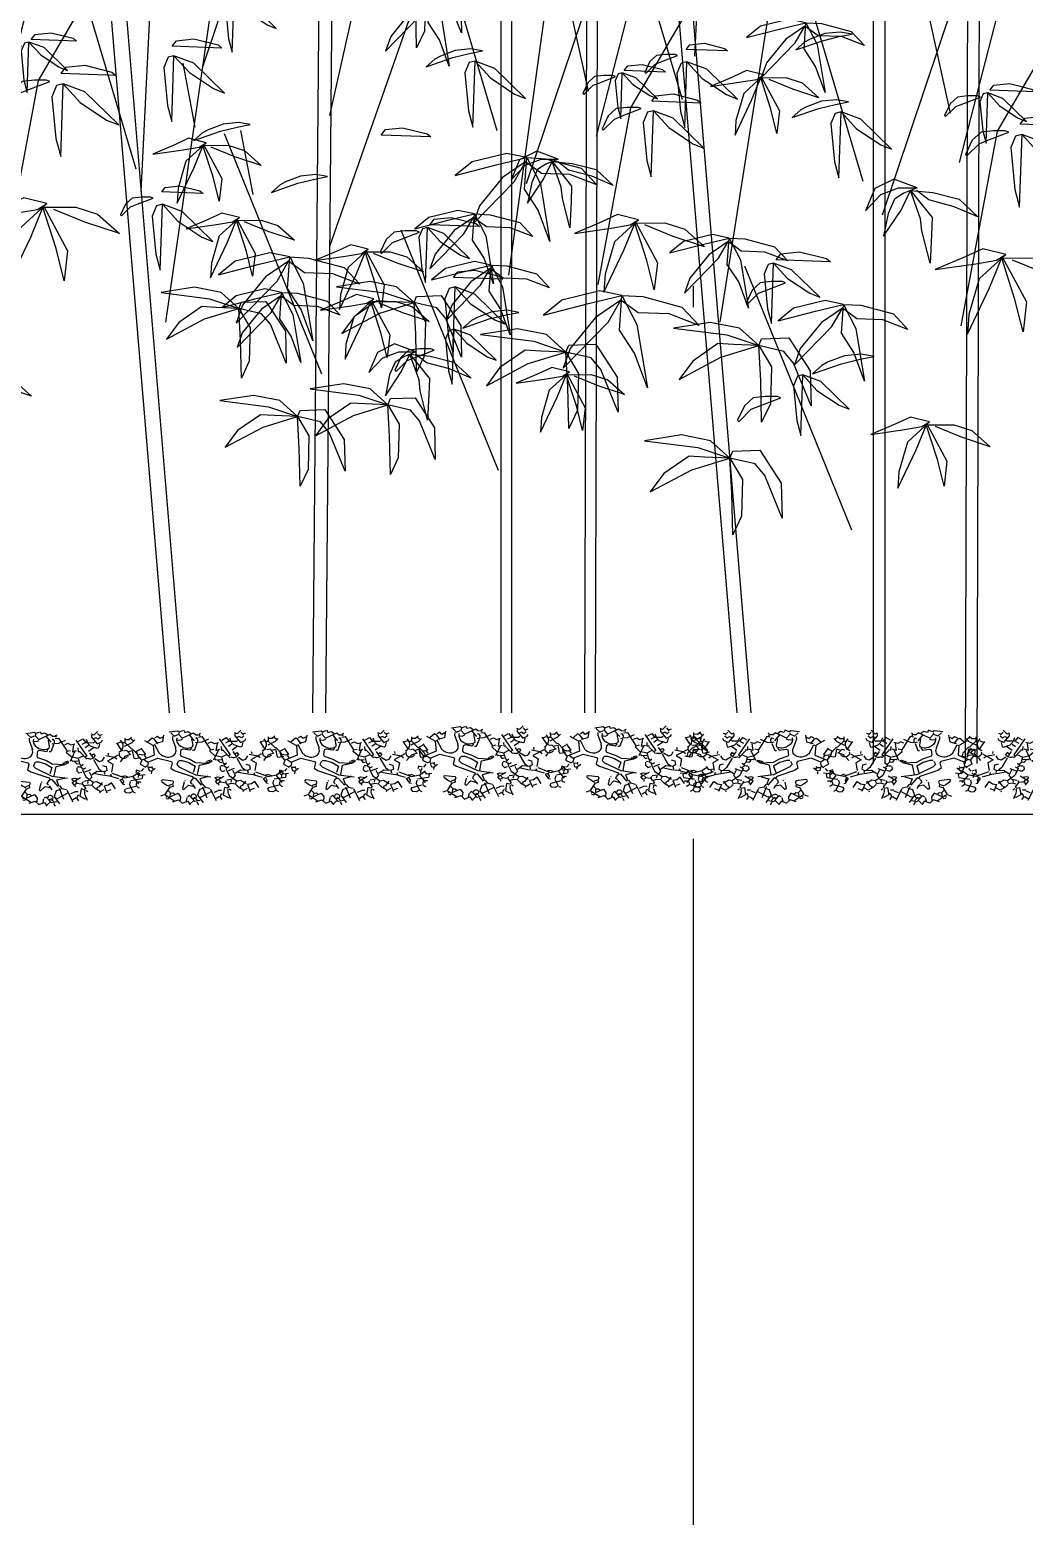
# Model space of a CAD drawing. Extents: x -1568 to -728, y -1287 to -990.
# Drawn here: x -1356.44 to -1351.69, y -1100.39 to -1093.28 of the extents above; entities that cross this region are included whole.
import ezdxf

# ---------------------------------------------------------------- set-up
doc = ezdxf.new("R2010")
doc.units = 0
doc.header["$LTSCALE"] = 5
doc.linetypes.add('DASHDOT', pattern=[25.4, 12.7, -6.35, 0, -6.35])
doc.linetypes.add('HIDDEN', pattern=[9.525, 6.35, -3.175])
doc.layers.get('0').update_dxf_attribs({"linetype": 'CONTINUOUS'})
doc.layers.add('2', color=2, linetype='HIDDEN')
doc.layers.add('绿化', color=3, linetype='CONTINUOUS')

# ---------------------------------------------------------------- blocks, each defined once
blk = doc.blocks.new('A$C3DF60D46')
at = {"color": 3}
for p, q in [((732.3667, 829.733351), (711.20005, 833.966701)), ((715.43335, 825.500001), (719.6667, 804.333351)), ((753.5334, 876.300001), (732.3667, 829.733351)), ((757.7667, 855.133351), (783.1667, 833.966701)), ((795.8667, 855.133351), (774.70005, 838.200001)), ((787.40005, 825.500001), (774.70005, 800.100001)), ((952.50005, 825.500001), (927.10005, 804.333351)), ((977.90005, 829.733351), (969.4334, 817.033351)), ((973.6667, 876.300001), (982.1334, 833.966701)), ((1007.5334, 867.833351), (977.90005, 859.366701)), ((982.1334, 833.966701), (1041.40005, 787.400001)), ((1037.1667, 846.666701), (986.3667, 791.633351)), ((1024.4667, 897.466701), (1007.5334, 867.833351)), ((1024.4667, 884.766701), (1041.40005, 872.066701)), ((1054.10005, 884.766701), (1037.1667, 846.666701)), ((211.6667, 681.566701), (275.1667, 715.433351)), ((275.1667, 715.433351), (287.8667, 706.966701)), ((287.8667, 706.966701), (313.2667, 728.133351)), ((317.50005, 736.600001), (330.20005, 715.433351)), ((321.73335, 651.933351), (397.93335, 732.366701)), ((330.20005, 715.433351), (355.60005, 732.366701)), ((355.60005, 732.366701), (381.00005, 719.666701)), ((397.93335, 732.366701), (419.10005, 719.666701)), ((419.10005, 719.666701), (440.2667, 723.900001)), ((444.50005, 736.600001), (452.9667, 745.066701)), ((452.9667, 715.433351), (444.50005, 736.600001)), ((444.50005, 702.733351), (469.90005, 715.433351)), ((469.90005, 715.433351), (558.80005, 605.366701)), ((524.93335, 706.966701), (478.3667, 660.400001)), ((605.3667, 736.600001), (719.6667, 605.366701)), ((626.53335, 728.133351), (656.1667, 766.233351)), ((656.1667, 766.233351), (685.80005, 736.600001)), ((681.5667, 732.366701), (660.40005, 706.966701)), ((681.5667, 770.466701), (698.50005, 740.833351)), ((685.80005, 736.600001), (740.83335, 753.533351)), ((711.20005, 715.433351), (690.03335, 681.566701)), ((728.13335, 711.200001), (702.73335, 732.366701)), ((719.6667, 804.333351), (774.70005, 753.533351)), ((757.7667, 706.966701), (723.90005, 656.166701)), ((783.1667, 706.966701), (728.13335, 711.200001)), ((753.5334, 808.566701), (736.60005, 791.633351)), ((740.83335, 753.533351), (749.30005, 766.233351)), ((774.70005, 800.100001), (753.5334, 808.566701)), ((774.70005, 753.533351), (804.3334, 783.166701)), ((791.6334, 715.433351), (783.1667, 706.966701)), ((791.6334, 757.766701), (791.6334, 715.433351)), ((804.3334, 783.166701), (808.5667, 804.333351)), ((918.6334, 808.566701), (965.20005, 753.533351)), ((965.20005, 753.533351), (982.1334, 749.300001)), ((1011.7667, 757.766701), (990.60005, 745.066701)), ((1007.5334, 698.500001), (1049.8667, 732.366701)), ((1041.40005, 732.366701), (1011.7667, 757.766701)), ((1028.70005, 753.533351), (1054.10005, 770.466701)), ((1032.9334, 698.500001), (1032.9334, 706.966701)), ((1041.40005, 787.400001), (1054.10005, 787.400001)), ((1054.10005, 787.400001), (1104.90005, 745.066701)), ((1054.10005, 770.466701), (1079.50005, 698.500001)), ((1092.20005, 698.500001), (1130.30005, 723.900001)), ((1104.90005, 745.066701), (1113.3667, 719.666701)), ((131.23335, 609.600001), (114.3, 588.433351)), ((152.4, 592.666701), (131.23335, 609.600001)), ((169.33335, 613.833351), (152.4, 592.666701)), ((177.8, 605.366701), (169.33335, 613.833351)), ((173.5667, 635.000001), (177.8, 567.266701)), ((224.3667, 677.333351), (258.23335, 651.933351)), ((245.53335, 643.466701), (249.7667, 618.066701)), ((249.7667, 618.066701), (292.10005, 537.633351)), ((258.23335, 651.933351), (283.63335, 677.333351)), ((279.40005, 622.300001), (309.03335, 626.533351)), ((287.8667, 698.500001), (287.8667, 681.566701)), ((287.8667, 681.566701), (321.73335, 651.933351)), ((309.03335, 626.533351), (325.9667, 643.466701)), ((372.53335, 698.500001), (419.10005, 656.166701)), ((393.70005, 668.866701), (414.8667, 609.600001)), ((414.8667, 609.600001), (414.8667, 588.433351)), ((431.80005, 690.033351), (423.33335, 681.566701)), ((427.5667, 643.466701), (444.50005, 643.466701)), ((444.50005, 677.333351), (431.80005, 690.033351)), ((444.50005, 635.000001), (436.03335, 558.800001)), ((448.73335, 647.700001), (444.50005, 677.333351)), ((478.3667, 660.400001), (448.73335, 647.700001)), ((529.1667, 664.633351), (550.33335, 685.800001)), ((550.33335, 685.800001), (575.73335, 677.333351)), ((558.80005, 605.366701), (584.20005, 622.300001)), ((558.80005, 588.433351), (558.80005, 601.133351)), ((601.13335, 558.800001), (558.80005, 588.433351)), ((575.73335, 677.333351), (605.3667, 698.500001)), ((596.90005, 685.800001), (601.13335, 613.833351)), ((601.13335, 613.833351), (630.7667, 635.000001)), ((618.0667, 618.066701), (601.13335, 512.233351)), ((635.00005, 664.633351), (643.4667, 630.766701)), ((643.4667, 630.766701), (660.40005, 635.000001)), ((694.2667, 601.133351), (656.1667, 558.800001)), ((723.90005, 575.733351), (660.40005, 626.533351)), ((719.6667, 605.366701), (706.9667, 588.433351)), ((732.3667, 643.466701), (770.4667, 601.133351)), ((753.5334, 626.533351), (766.2334, 643.466701)), ((766.2334, 643.466701), (783.1667, 626.533351)), ((774.70005, 588.433351), (833.9667, 508.000001)), ((783.1667, 601.133351), (825.50005, 584.200001)), ((825.50005, 584.200001), (846.6667, 601.133351)), ((846.6667, 601.133351), (855.1334, 639.233351)), ((931.3334, 660.400001), (863.60005, 656.166701)), ((872.0667, 690.033351), (880.5334, 668.866701)), ((956.7334, 690.033351), (884.7667, 605.366701)), ((884.7667, 605.366701), (931.3334, 588.433351)), ((952.50005, 647.700001), (931.3334, 660.400001)), ((931.3334, 588.433351), (935.5667, 508.000001)), ((994.8334, 664.633351), (982.1334, 630.766701)), ((1007.5334, 681.566701), (1007.5334, 698.500001)), ((1079.50005, 698.500001), (1092.20005, 698.500001)), ((38.1, 537.633351), (110.0667, 512.233351)), ((93.13335, 579.966701), (67.73335, 533.400001)), ((110.0667, 575.733351), (93.13335, 579.966701)), ((148.1667, 537.633351), (110.0667, 575.733351)), ((127, 520.700001), (114.3, 508.000001)), ((114.3, 508.000001), (139.7, 414.866651)), ((182.03335, 440.266701), (127, 520.700001)), ((177.8, 567.266701), (131.23335, 533.400001)), ((347.13335, 546.100001), (334.43335, 533.400001)), ((334.43335, 533.400001), (338.6667, 482.600001)), ((338.6667, 482.600001), (347.13335, 469.900001)), ((402.1667, 550.333351), (347.13335, 546.100001)), ((347.13335, 469.900001), (419.10005, 461.433351)), ((410.63335, 575.733351), (402.1667, 550.333351)), ((436.03335, 558.800001), (423.33335, 554.566701)), ((503.7667, 427.566701), (567.2667, 469.900001)), ((546.10005, 478.366701), (563.03335, 478.366701)), ((563.03335, 478.366701), (554.5667, 469.900001)), ((579.9667, 503.766701), (558.80005, 486.833351)), ((567.2667, 469.900001), (592.6667, 499.533351)), ((567.2667, 495.300001), (584.20005, 482.600001)), ((592.6667, 499.533351), (579.9667, 503.766701)), ((656.1667, 558.800001), (601.13335, 558.800001)), ((609.60005, 529.166701), (618.0667, 520.700001)), ((618.0667, 520.700001), (660.40005, 537.633351)), ((635.00005, 520.700001), (656.1667, 503.766701)), ((656.1667, 503.766701), (668.8667, 512.233351)), ((660.40005, 554.566701), (677.33335, 512.233351)), ((685.80005, 478.366701), (668.8667, 474.133351)), ((677.33335, 512.233351), (694.2667, 499.533351)), ((706.9667, 512.233351), (690.03335, 482.600001)), ((690.03335, 482.600001), (715.43335, 469.900001)), ((732.3667, 482.600001), (711.20005, 457.200001)), ((774.70005, 478.366701), (732.3667, 440.266701)), ((825.50005, 478.366701), (791.6334, 431.800001)), ((880.5334, 491.066701), (825.50005, 478.366701)), ((833.9667, 508.000001), (863.60005, 491.066701)), ((855.1334, 550.333351), (884.7667, 550.333351)), ((863.60005, 491.066701), (855.1334, 486.833351)), ((897.4667, 512.233351), (880.5334, 491.066701)), ((880.5334, 491.066701), (889.00005, 469.900001)), ((884.7667, 550.333351), (897.4667, 512.233351)), ((931.3334, 486.833351), (939.80005, 469.900001)), ((944.0334, 499.533351), (1049.8667, 482.600001)), ((1016.00005, 452.966701), (1037.1667, 474.133351)), ((1041.40005, 495.300001), (1024.4667, 491.066701)), ((1041.40005, 503.766701), (1066.80005, 499.533351)), ((1049.8667, 482.600001), (1109.1334, 520.700001)), ((1181.10005, 516.466701), (1100.6667, 469.900001)), ((1109.1334, 520.700001), (1138.7667, 563.033351)), ((1109.1334, 512.233351), (1164.1667, 457.200001)), ((1134.5334, 571.500001), (1155.70005, 546.100001)), ((1155.70005, 546.100001), (1198.0334, 567.266701)), ((1172.6334, 550.333351), (1181.10005, 541.866701)), ((1181.10005, 541.866701), (1181.10005, 516.466701)), ((0, 410.633351), (25.4, 440.266701)), ((16.93335, 372.533351), (0, 410.633351)), ((55.03335, 334.433351), (16.93335, 372.533351)), ((25.4, 452.966701), (71.9667, 402.166651)), ((50.8, 385.233351), (25.4, 385.233351)), ((71.9667, 402.166651), (50.8, 385.233351)), ((139.7, 414.866651), (55.03335, 334.433351)), ((63.5, 389.466651), (80.43335, 372.533351)), ((105.83335, 330.200001), (173.5667, 393.700001)), ((173.5667, 393.700001), (283.63335, 393.700001)), ((283.63335, 393.700001), (292.10005, 385.233351)), ((292.10005, 385.233351), (292.10005, 325.966651)), ((334.43335, 414.866651), (330.20005, 376.766651)), ((330.20005, 376.766651), (351.3667, 359.833351)), ((338.6667, 423.333351), (364.0667, 431.800001)), ((351.3667, 359.833351), (491.0667, 321.733351)), ((364.0667, 431.800001), (419.10005, 427.566701)), ((419.10005, 461.433351), (469.90005, 444.500001)), ((419.10005, 427.566701), (474.13335, 406.400001)), ((469.90005, 444.500001), (558.80005, 465.666701)), ((474.13335, 406.400001), (469.90005, 338.666651)), ((508.00005, 330.200001), (503.7667, 427.566701)), ((647.70005, 342.900001), (664.63335, 355.600001)), ((656.1667, 309.033351), (711.20005, 376.766651)), ((664.63335, 465.666701), (668.8667, 436.033351)), ((664.63335, 355.600001), (694.2667, 359.833351)), ((668.8667, 436.033351), (690.03335, 419.100001)), ((690.03335, 419.100001), (711.20005, 436.033351)), ((711.20005, 457.200001), (749.30005, 397.933351)), ((783.1667, 368.300001), (740.83335, 347.133351)), ((749.30005, 397.933351), (817.0334, 364.066651)), ((766.2334, 457.200001), (795.8667, 410.633351)), ((774.70005, 355.600001), (774.70005, 334.433351)), ((795.8667, 410.633351), (783.1667, 381.000001)), ((812.80005, 452.966701), (872.0667, 457.200001)), ((812.80005, 330.200001), (817.0334, 359.833351)), ((817.0334, 364.066651), (842.4334, 376.766651)), ((842.4334, 376.766651), (893.2334, 359.833351)), ((884.7667, 381.000001), (867.8334, 330.200001)), ((872.0667, 457.200001), (927.10005, 465.666701)), ((935.5667, 368.300001), (905.9334, 351.366651)), ((905.9334, 351.366651), (939.80005, 292.100001)), ((927.10005, 465.666701), (1003.30005, 461.433351)), ((956.7334, 402.166651), (935.5667, 368.300001)), ((999.0667, 351.366651), (956.7334, 402.166651)), ((1049.8667, 414.866651), (1016.00005, 452.966701)), ((1032.9334, 461.433351), (1045.6334, 444.500001)), ((1045.6334, 444.500001), (1045.6334, 427.566701)), ((1062.5667, 414.866651), (1049.8667, 414.866651)), ((1071.0334, 355.600001), (1075.2667, 376.766651)), ((1087.9667, 338.666651), (1071.0334, 355.600001)), ((1075.2667, 376.766651), (1147.2334, 427.566701)), ((1096.4334, 461.433351), (1096.4334, 427.566701)), ((1096.4334, 427.566701), (1134.5334, 368.300001)), ((1134.5334, 368.300001), (1113.3667, 342.900001)), ((1138.7667, 364.066651), (1155.70005, 359.833351)), ((55.03335, 334.433351), (50.8, 292.100001)), ((50.8, 292.100001), (93.13335, 279.400001)), ((71.9667, 347.133351), (105.83335, 330.200001)), ((84.6667, 258.233351), (71.9667, 224.366651)), ((110.0667, 292.100001), (93.13335, 270.933351)), ((110.0667, 325.966651), (110.0667, 292.100001)), ((114.3, 287.866651), (131.23335, 249.766651)), ((143.93335, 287.866651), (122.7667, 279.400001)), ((131.23335, 249.766651), (148.1667, 249.766651)), ((148.1667, 287.866651), (148.1667, 300.566651)), ((148.1667, 249.766651), (173.5667, 287.866651)), ((156.63335, 275.166651), (148.1667, 287.866651)), ((152.4, 245.533351), (152.4, 224.366651)), ((292.10005, 325.966651), (321.73335, 313.266651)), ((321.73335, 313.266651), (469.90005, 296.333351)), ((423.33335, 237.066651), (427.5667, 241.300001)), ((431.80005, 249.766651), (431.80005, 249.766651)), ((436.03335, 258.233351), (436.03335, 258.233351)), ((474.13335, 270.933351), (465.6667, 237.066651)), ((465.6667, 237.066651), (482.60005, 224.366651)), ((469.90005, 296.333351), (482.60005, 283.633351)), ((474.13335, 270.933351), (482.60005, 279.400001)), ((482.60005, 283.633351), (495.30005, 287.866651)), ((491.0667, 321.733351), (613.83335, 338.666651)), ((495.30005, 287.866651), (554.5667, 232.833351)), ((588.43335, 330.200001), (533.40005, 292.100001)), ((533.40005, 292.100001), (563.03335, 241.300001)), ((554.5667, 241.300001), (554.5667, 241.300001)), ((567.2667, 245.533351), (588.43335, 224.366651)), ((579.9667, 338.666651), (588.43335, 330.200001)), ((668.8667, 321.733351), (647.70005, 342.900001)), ((677.33335, 287.866651), (656.1667, 309.033351)), ((694.2667, 309.033351), (677.33335, 287.866651)), ((681.5667, 325.966651), (694.2667, 313.266651)), ((681.5667, 283.633351), (690.03335, 275.166651)), ((694.2667, 313.266651), (728.13335, 317.500001)), ((736.60005, 338.666651), (732.3667, 321.733351)), ((732.3667, 321.733351), (770.4667, 283.633351)), ((736.60005, 266.700001), (740.83335, 190.500001)), ((762.00005, 266.700001), (736.60005, 266.700001)), ((757.7667, 309.033351), (783.1667, 325.966651)), ((770.4667, 283.633351), (762.00005, 266.700001)), ((766.2334, 258.233351), (770.4667, 228.600001)), ((774.70005, 266.700001), (791.6334, 258.233351)), ((783.1667, 325.966651), (812.80005, 330.200001)), ((817.0334, 325.966651), (842.4334, 304.800001)), ((842.4334, 304.800001), (889.00005, 287.866651)), ((867.8334, 330.200001), (855.1334, 317.500001)), ((855.1334, 317.500001), (859.3667, 304.800001)), ((884.7667, 279.400001), (884.7667, 270.933351)), ((889.00005, 287.866651), (914.40005, 317.500001)), ((965.20005, 330.200001), (939.80005, 309.033351)), ((1113.3667, 342.900001), (1087.9667, 338.666651)), ((29.63335, 224.366651), (63.5, 224.366651)), ((33.8667, 220.133351), (33.8667, 194.733351)), ((42.33335, 190.500001), (55.03335, 186.266651)), ((59.2667, 186.266651), (67.73335, 207.433351)), ((63.5, 156.633351), (59.2667, 186.266651)), ((241.30005, 182.033351), (254.00005, 194.733351)), ((245.53335, 173.566651), (287.8667, 152.400001)), ((254.00005, 194.733351), (330.20005, 207.433351)), ((287.8667, 152.400001), (313.2667, 143.933351)), ((317.50005, 131.233351), (296.33335, 50.800001)), ((330.20005, 169.333351), (309.03335, 152.400001)), ((342.90005, 152.400001), (317.50005, 131.233351)), ((330.20005, 207.433351), (338.6667, 194.733351)), ((338.6667, 194.733351), (334.43335, 173.566651)), ((334.43335, 173.566651), (342.90005, 152.400001)), ((419.10005, 220.133351), (419.10005, 156.633351)), ((419.10005, 156.633351), (431.80005, 148.166651)), ((431.80005, 148.166651), (457.20005, 203.200001)), ((457.20005, 203.200001), (508.00005, 203.200001)), ((486.83335, 220.133351), (516.4667, 186.266651)), ((550.33335, 186.266651), (546.10005, 127.000001)), ((546.10005, 127.000001), (601.13335, 67.733351)), ((584.20005, 211.666651), (550.33335, 186.266651)), ((558.80005, 228.600001), (558.80005, 228.600001)), ((567.2667, 220.133351), (622.30005, 122.766651)), ((575.73335, 114.300001), (647.70005, 198.966651)), ((588.43335, 224.366651), (626.53335, 224.366651)), ((630.7667, 220.133351), (698.50005, 118.533351)), ((694.2667, 220.133351), (664.63335, 190.500001)), ((694.2667, 224.366651), (711.20005, 232.833351)), ((715.43335, 165.100001), (694.2667, 139.700001)), ((711.20005, 232.833351), (719.6667, 232.833351)), ((723.90005, 194.733351), (732.3667, 203.200001)), ((723.90005, 160.866651), (723.90005, 194.733351)), ((740.83335, 143.933351), (723.90005, 160.866651)), ((740.83335, 190.500001), (783.1667, 177.800001)), ((770.4667, 228.600001), (774.70005, 224.366651)), ((774.70005, 220.133351), (804.3334, 169.333351)), ((783.1667, 177.800001), (795.8667, 186.266651)), ((292.10005, 46.566651), (266.70005, 25.400001)), ((296.33335, 50.800001), (385.23335, 12.700001)), ((313.2667, 38.100001), (309.03335, 25.400001)), ((313.2667, 101.600001), (338.6667, 80.433351)), ((313.2667, 16.933351), (330.20005, 16.933351)), ((330.20005, 16.933351), (334.43335, 25.400001)), ((334.43335, 76.200001), (338.6667, 42.333351)), ((338.6667, 42.333351), (393.70005, 97.366651)), ((338.6667, 80.433351), (355.60005, 88.900001)), ((355.60005, 88.900001), (372.53335, 76.200001)), ((368.30005, 0.000001), (410.63335, 33.866651)), ((393.70005, 97.366651), (419.10005, 67.733351)), ((410.63335, 33.866651), (444.50005, 8.466651)), ((419.10005, 67.733351), (423.33335, 29.633351)), ((444.50005, 8.466651), (482.60005, 42.333351)), ((469.90005, 76.200001), (469.90005, 38.100001)), ((486.83335, 101.600001), (474.13335, 84.666651)), ((482.60005, 42.333351), (508.00005, 12.700001)), ((537.63335, 55.033351), (486.83335, 101.600001)), ((524.93335, 59.266651), (508.00005, 25.400001)), ((524.93335, 97.366651), (554.5667, 71.966651)), ((575.73335, 80.433351), (537.63335, 55.033351)), ((554.5667, 55.033351), (571.50005, 33.866651)), ((567.2667, 114.300001), (575.73335, 114.300001))]:
    blk.add_line(p, q, dxfattribs=at)
for centre, radius, start, end in [((893.2334, 778.933351), 84.66665, 316.84761, 50.906141), ((994.8334, 706.966701), 33.86665, 165.963757, 347.471192), ((355.60005, 639.233351), 76.2, 177.137595, 319.398705), ((736.60005, 626.533351), 42.33335, 255.963757, 0), ((228.60005, 499.533351), 71.96665, 231.842773, 30.963757), ((1176.8667, 448.733351), 29.63335, 81.869898, 270), ((520.70005, 105.833351), 21.16665, 243.434949, 201.801409)]:
    blk.add_arc(centre, radius, start, end, dxfattribs=at)
blk = doc.blocks.new('tree104')
at = {"color": 0}
for points in [[(-6196, 20117), (-6196, 0)], [(-6013, 20117), (-6013, 0)], [(-3877, 19705), (-2234, 0)], [(-3636, 19725), (-1992, 0)], [(-4710, 18968), (-4765, 0)], [(-4527, 18968), (-4582, 0)], [(-2668, 8108), (-2184, 17863)], [(2928, 17412), (2928, 0)], [(3094, 17412), (3094, 0)], [(5375, 17346), (6821, 0)], [(5947, 10213), (6301, 17363)], [(5156, 17328), (6601, 0)], [(4279, 16367), (4232, 0)], [(4445, 16367), (4398, 0)], [(141, 15880), (0, 0)], [(341, 15878), (200, 0)], [(-4993, 10116), (-6189, 15575)], [(4292, 9666), (3204, 14629)], [(5757, 9535), (4196, 14786)], [(-4854, 9346), (-3545, 14426)], [(-2747, 8452), (-4464, 14228)], [(-6351, 9051), (-7723, 13684)], [(269, 9288), (1262, 13731)], [(2873, 9051), (1502, 13684)], [(4417, 8967), (5607, 13584)], [(6340, 6080), (7468, 13227)], [(-1703, 10063), (-700, 13048)], [(269, 7255), (2255, 12927)], [(-2284, 6074), (-1339, 12596)], [(-6052, 8536), (-4949, 11819)], [(-4264, 9834), (-3186, 11681)], [(1578, 11424), (1304, 11670), (893, 11753), (372, 11670), (1126, 11574), (1578, 11424), (1222, 11437), (1002, 11451), (646, 11204), (454, 10944), (1044, 11259), (1578, 11424), (1619, 11520), (2003, 11533), (2305, 11067), (2319, 10574), (2072, 11177), (1935, 11341), (1578, 11424), (1757, 11122), (1743, 10601), (1619, 10341), (1606, 10930), (1578, 11424)], [(-6526, 11345), (-6709, 11377), (-6947, 11353), (-7177, 11266), (-7264, 11219), (-7399, 11100), (-6986, 11242), (-6725, 11306), (-6526, 11345)], [(-9105, 11107), (-9050, 11178), (-8828, 11202), (-8510, 11123), (-8463, 11083), (-9105, 11107)], [(-1221, 11128), (-1297, 11109), (-1354, 10976), (-1306, 10483), (-1249, 10274), (-1221, 11128), (-1021, 10910), (-708, 10701), (-566, 10644), (-964, 11033), (-1221, 11128)], [(1827, 11144), (1568, 11198), (1119, 11089), (902, 10912), (1432, 11048), (1827, 11144), (2004, 10804), (2126, 10056), (1977, 10464), (1800, 10736), (1827, 11144), (2072, 11130), (2534, 11008), (2738, 10790), (2385, 10926), (2017, 10940), (1813, 11089), (1514, 10885), (1215, 10518), (1133, 10287), (1664, 10831), (1813, 11089)], [(3328, 8229), (4332, 11215)], [(-9280, 11028), (-9423, 11028), (-9566, 11012), (-9669, 10917), (-9748, 10750), (-9732, 10734), (-9589, 10877), (-9486, 10917), (-9240, 11012), (-9280, 11028)], [(-9094, 10915), (-9186, 10893), (-9254, 10733), (-9197, 10141), (-9129, 9890), (-9094, 10915), (-8855, 10653), (-8479, 10403), (-8308, 10334), (-8787, 10801), (-9094, 10915)], [(3056, 6807), (3630, 10976)], [(4954, 9410), (5934, 11089)], [(-7897, 10709), (-8169, 10777), (-8373, 10682), (-8727, 10532), (-8251, 10600), (-8006, 10641), (-7897, 10709), (-8210, 10423), (-8332, 10002), (-8346, 9771), (-8088, 10315), (-7938, 10682), (-7652, 10151), (-7693, 9798), (-7788, 10179), (-7944, 10666), (-7557, 10668), (-7299, 10587), (-7040, 10355), (-7448, 10491), (-7815, 10641)], [(7674, 10732), (7416, 10787), (6967, 10678), (6749, 10501), (7280, 10637), (7674, 10732), (7851, 10393), (7973, 9645), (7824, 10053), (7647, 10325), (7674, 10732), (7919, 10719), (8381, 10597), (8586, 10379), (8232, 10515), (7865, 10529), (7660, 10678), (7361, 10474), (7062, 10107), (6980, 9876), (7511, 10420), (7660, 10678)], [(-4413, 10431), (-4483, 10414), (-4535, 10292), (-4492, 9840), (-4439, 9648), (-4413, 10431), (-4230, 10231), (-3943, 10040), (-3813, 9988), (-4178, 10344), (-4413, 10431)], [(-4380, 10471), (-4319, 10550), (-4075, 10576), (-3726, 10489), (-3673, 10445), (-4380, 10471)], [(-2183, 10366), (-2116, 10452), (-1850, 10481), (-1469, 10385), (-1412, 10338), (-2183, 10366)], [(-6583, 10292), (-6765, 10323), (-7003, 10300), (-7233, 10212), (-7320, 10165), (-7455, 10046), (-7043, 10189), (-6781, 10252), (-6583, 10292)], [(-4572, 10384), (-4729, 10384), (-4886, 10366), (-5000, 10262), (-5087, 10079), (-5070, 10061), (-4913, 10218), (-4799, 10262), (-4529, 10366), (-4572, 10384)], [(-2157, 10218), (-2248, 10196), (-2316, 10036), (-2259, 9444), (-2191, 9193), (-2157, 10218), (-1917, 9956), (-1541, 9706), (-1370, 9637), (-1849, 10104), (-2157, 10218)], [(2642, 10292), (2459, 10323), (2221, 10300), (1991, 10212), (1904, 10165), (1769, 10046), (2181, 10189), (2443, 10252), (2642, 10292)], [(-6696, 10134), (-6787, 10111), (-6855, 9952), (-6798, 9360), (-6730, 9109), (-6696, 10134), (-6456, 9872), (-6080, 9622), (-5909, 9553), (-6388, 10020), (-6696, 10134)], [(-3910, 9944), (-3837, 10038), (-3544, 10070), (-3125, 9965), (-3062, 9913), (-3910, 9944)], [(-1826, 9109), (-2015, 10102)], [(2529, 10134), (2437, 10111), (2369, 9952), (2426, 9360), (2494, 9109), (2529, 10134), (2768, 9872), (3144, 9622), (3315, 9553), (2836, 10020), (2529, 10134)], [(4818, 9953), (4755, 9937), (4707, 9826), (4747, 9415), (4795, 9241), (4818, 9953), (4984, 9771), (5246, 9597), (5364, 9549), (5032, 9874), (4818, 9953)], [(4848, 9989), (4904, 10060), (5126, 10084), (5443, 10005), (5491, 9965), (4848, 9989)], [(-4829, 6807), (-4264, 9834)], [(-4141, 9839), (-4329, 9839), (-4518, 9818), (-4654, 9693), (-4759, 9473), (-4738, 9452), (-4549, 9640), (-4413, 9693), (-4088, 9818), (-4141, 9839)], [(-3881, 9781), (-3982, 9756), (-4057, 9581), (-3994, 8929), (-3919, 8653), (-3881, 9781), (-3618, 9493), (-3204, 9217), (-3016, 9142), (-3543, 9656), (-3881, 9781)], [(4674, 9910), (4531, 9910), (4388, 9894), (4285, 9799), (4206, 9632), (4222, 9616), (4364, 9759), (4468, 9799), (4713, 9894), (4674, 9910)], [(5276, 9510), (5342, 9595), (5609, 9624), (5990, 9529), (6047, 9481), (5276, 9510)], [(4441, 6658), (4954, 9410)], [(5066, 9415), (4895, 9415), (4723, 9396), (4600, 9281), (4504, 9082), (4523, 9062), (4695, 9234), (4818, 9281), (5114, 9396), (5066, 9415)], [(5302, 9362), (5211, 9339), (5142, 9179), (5199, 8587), (5268, 8337), (5302, 9362), (5541, 9100), (5917, 8849), (6088, 8781), (5610, 9248), (5302, 9362)], [(-5510, 8954), (-5877, 9090), (-6170, 8944), (-6317, 8598), (-6076, 8850), (-5804, 8954), (-5510, 8954), (-5720, 8870), (-5866, 8776), (-5961, 8556), (-6034, 8201), (-5762, 8609), (-5615, 8912), (-5280, 8494), (-5290, 8221), (-5311, 7782), (-5437, 8284), (-5458, 8473), (-5615, 8912), (-5269, 8881), (-4861, 8776), (-4568, 8504), (-4934, 8661), (-5332, 8766), (-5521, 8912)], [(-973, 9146), (-1155, 9178), (-1393, 9154), (-1624, 9067), (-1711, 9019), (-1846, 8900), (-1433, 9043), (-1171, 9106), (-973, 9146)], [(-927, 8062), (-1116, 9054)], [(1067, 8984), (1133, 9070), (1400, 9098), (1781, 9003), (1838, 8955), (1067, 8984)], [(-1658, 8866), (-1930, 8934), (-2134, 8838), (-2488, 8689), (-2012, 8757), (-1767, 8798), (-1658, 8866), (-1971, 8580), (-2094, 8159), (-2107, 7927), (-1849, 8471), (-1699, 8838), (-1413, 8308), (-1454, 7955), (-1549, 8335), (-1706, 8822), (-1318, 8825), (-1060, 8743), (-801, 8512), (-1209, 8648), (-1577, 8798)], [(145, 5267), (-1368, 9001)], [(3331, 8633), (3021, 8698), (2482, 8568), (2221, 8355), (2858, 8519), (3331, 8633), (3544, 8225), (3691, 7327), (3511, 7817), (3299, 8143), (3331, 8633), (3625, 8616), (4180, 8470), (4425, 8209), (4001, 8372), (3560, 8388), (3315, 8568), (2956, 8323), (2597, 7882), (2499, 7605), (3135, 8258), (3315, 8568)], [(3821, 8610), (3488, 8734), (3221, 8600), (3088, 8286), (3307, 8515), (3554, 8610), (3821, 8610), (3630, 8534), (3497, 8448), (3412, 8248), (3345, 7925), (3592, 8296), (3726, 8572), (4030, 8191), (4021, 7944), (4002, 7544), (3888, 8001), (3869, 8172), (3726, 8572), (4040, 8543), (4411, 8448), (4678, 8201), (4345, 8344), (3983, 8439), (3811, 8572)], [(232, 8338), (50, 8369), (-189, 8346), (-419, 8258), (-506, 8211), (-641, 8092), (-228, 8235), (34, 8298), (232, 8338)], [(-8439, 8172), (-8697, 8227), (-9146, 8118), (-9364, 7941), (-8833, 8077), (-8439, 8172), (-8262, 7832), (-8139, 7085), (-8289, 7492), (-8466, 7764), (-8439, 8172), (-8194, 8159), (-7731, 8036), (-7527, 7819), (-7881, 7955), (-8248, 7968), (-8452, 8118), (-8752, 7914), (-9051, 7547), (-9132, 7316), (-8602, 7860), (-8452, 8118)], [(-2347, 8099), (-2292, 8171), (-2069, 8194), (-1752, 8115), (-1704, 8075), (-2347, 8099)], [(-7708, 7832), (-7634, 7926), (-7341, 7958), (-6922, 7853), (-6859, 7801), (-7708, 7832)], [(-4134, 7918), (-4493, 8008), (-4763, 7882), (-5230, 7684), (-4601, 7774), (-4278, 7828), (-4134, 7918), (-4547, 7541), (-4709, 6984), (-4727, 6679), (-4386, 7397), (-4188, 7882), (-3811, 7182), (-3865, 6715), (-3991, 7218), (-4197, 7861), (-3685, 7864), (-3344, 7756), (-3003, 7451), (-3542, 7631), (-4027, 7828)], [(-2522, 8020), (-2664, 8020), (-2807, 8004), (-2910, 7909), (-2990, 7742), (-2974, 7726), (-2831, 7869), (-2728, 7909), (-2482, 8004), (-2522, 8020)], [(-2336, 7908), (-2427, 7885), (-2496, 7725), (-2439, 7133), (-2370, 6882), (-2336, 7908), (-2097, 7646), (-1721, 7395), (-1550, 7327), (-2028, 7794), (-2336, 7908)], [(-6531, 3631), (-8195, 7738)], [(-7747, 7785), (-7831, 7764), (-7894, 7617), (-7841, 7074), (-7779, 6845), (-7747, 7785), (-7528, 7544), (-7183, 7315), (-7026, 7252), (-7465, 7680), (-7747, 7785)], [(-1139, 7701), (-1411, 7769), (-1615, 7674), (-1969, 7524), (-1493, 7592), (-1248, 7633), (-1139, 7701), (-1452, 7416), (-1574, 6994), (-1588, 6763), (-1329, 7307), (-1180, 7674), (-894, 7144), (-935, 6790), (-1030, 7171), (-1186, 7658), (-799, 7660), (-540, 7579), (-282, 7348), (-690, 7484), (-1057, 7633)], [(2517, 7759), (2259, 7813), (1810, 7704), (1592, 7528), (2123, 7664), (2517, 7759), (2694, 7419), (2816, 6671), (2667, 7079), (2490, 7351), (2517, 7759), (2762, 7745), (3225, 7623), (3429, 7405), (3075, 7541), (2708, 7555), (2504, 7704), (2204, 7500), (1905, 7133), (1823, 6902), (2354, 7446), (2504, 7704)], [(1823, 7590), (1890, 7676), (2157, 7704), (2538, 7609), (2595, 7561), (1823, 7590)], [(5072, 7668), (4745, 7749), (4501, 7635), (4076, 7456), (4647, 7537), (4941, 7586), (5072, 7668), (4696, 7325), (4550, 6819), (4533, 6542), (4843, 7195), (5023, 7635), (5366, 6999), (5317, 6575), (5203, 7031), (5015, 7616), (5480, 7619), (5790, 7521), (6100, 7244), (5611, 7407), (5170, 7586)], [(-7610, 7495), (-7782, 7495), (-7953, 7476), (-8077, 7362), (-8172, 7162), (-8153, 7143), (-7981, 7314), (-7858, 7362), (-7563, 7476), (-7610, 7495)], [(1614, 7495), (1443, 7495), (1271, 7476), (1147, 7362), (1052, 7162), (1071, 7143), (1243, 7314), (1366, 7362), (1662, 7476), (1614, 7495)], [(2893, 3770), (1380, 7504)], [(1787, 7547), (1711, 7528), (1654, 7395), (1702, 6901), (1759, 6692), (1787, 7547), (1987, 7328), (2300, 7119), (2443, 7063), (2044, 7452), (1787, 7547)], [(-10105, 7280), (-10447, 7352), (-11039, 7208), (-11327, 6975), (-10626, 7154), (-10105, 7280), (-9872, 6831), (-9710, 5844), (-9908, 6382), (-10141, 6741), (-10105, 7280), (-9782, 7262), (-9172, 7100), (-8902, 6813), (-9369, 6993), (-9854, 7011), (-10123, 7208), (-10518, 6939), (-10913, 6454), (-11021, 6149), (-10321, 6867), (-10123, 7208)], [(-6659, 7142), (-6944, 7202), (-7437, 7082), (-7677, 6888), (-7093, 7038), (-6659, 7142), (-6465, 6768), (-6330, 5946), (-6495, 6394), (-6689, 6694), (-6659, 7142), (-6390, 7127), (-5881, 6993), (-5657, 6753), (-6046, 6903), (-6450, 6918), (-6674, 7082), (-7003, 6858), (-7333, 6454), (-7422, 6200), (-6839, 6798), (-6674, 7082)], [(867, 7211), (595, 7279), (391, 7184), (37, 7034), (514, 7102), (759, 7143), (867, 7211), (554, 6926), (432, 6504), (418, 6273), (677, 6817), (827, 7184), (1112, 6654), (1071, 6300), (976, 6681), (820, 7168), (1207, 7170), (1466, 7089), (1724, 6858), (1316, 6994), (949, 7143)], [(-356, 7088), (-667, 7153), (-1205, 7023), (-1466, 6810), (-830, 6974), (-356, 7088), (-144, 6680), (3, 5782), (-177, 6272), (-389, 6598), (-356, 7088), (-63, 7071), (493, 6925), (737, 6664), (313, 6827), (-128, 6843), (-373, 7023), (-732, 6778), (-1091, 6337), (-1189, 6060), (-552, 6712), (-373, 7023)], [(2776, 6963), (2518, 7017), (2069, 6908), (1851, 6732), (2382, 6868), (2776, 6963), (2953, 6623), (3076, 5875), (2926, 6283), (2749, 6555), (2776, 6963), (3021, 6949), (3484, 6827), (3688, 6609), (3334, 6745), (2967, 6759), (2763, 6908), (2464, 6704), (2164, 6337), (2083, 6106), (2613, 6650), (2763, 6908)], [(-10978, 6401), (-11280, 6672), (-11732, 6762), (-12305, 6672), (-11476, 6567), (-10978, 6401), (-11370, 6416), (-11611, 6431), (-12004, 6160), (-12215, 5873), (-11566, 6220), (-10978, 6401), (-10933, 6506), (-10510, 6521), (-10179, 6009), (-10164, 5466), (-10435, 6129), (-10586, 6310), (-10978, 6401), (-10782, 6069), (-10797, 5496), (-10933, 5210), (-10948, 5858), (-10978, 6401)], [(-7977, 6501), (-8279, 6772), (-8731, 6862), (-9304, 6772), (-8475, 6666), (-7977, 6501), (-8369, 6516), (-8611, 6531), (-9003, 6259), (-9214, 5973), (-8565, 6320), (-7977, 6501), (-7932, 6606), (-7510, 6621), (-7178, 6109), (-7163, 5566), (-7434, 6229), (-7585, 6410), (-7977, 6501), (-7781, 6169), (-7796, 5596), (-7932, 5310), (-7947, 5958), (-7977, 6501)], [(1578, 6379), (1304, 6626), (893, 6708), (372, 6626), (1126, 6530), (1578, 6379), (1222, 6393), (1002, 6407), (646, 6160), (454, 5900), (1044, 6215), (1578, 6379), (1619, 6475), (2003, 6489), (2305, 6023), (2319, 5530), (2072, 6133), (1935, 6297), (1578, 6379), (1757, 6078), (1743, 5557), (1619, 5297), (1606, 5886), (1578, 6379)], [(2191, 6770), (2258, 6856), (2524, 6884), (2905, 6789), (2962, 6741), (2191, 6770)], [(-1150, 6289), (-1424, 6535), (-1835, 6618), (-2356, 6535), (-1602, 6439), (-1150, 6289), (-1506, 6302), (-1725, 6316), (-2082, 6069), (-2274, 5809), (-1684, 6124), (-1150, 6289), (-1108, 6385), (-725, 6398), (-423, 5932), (-409, 5439), (-656, 6042), (-793, 6206), (-1150, 6289), (-971, 5987), (-985, 5466), (-1108, 5206), (-1122, 5795), (-1150, 6289)], [(-482, 6536), (-741, 6591), (-1190, 6482), (-1407, 6305), (-877, 6441), (-482, 6536), (-305, 6196), (-183, 5449), (-333, 5857), (-510, 6128), (-482, 6536), (-237, 6523), (225, 6400), (429, 6183), (75, 6319), (-292, 6332), (-496, 6482), (-795, 6278), (-1095, 5911), (-1176, 5680), (-646, 6224), (-496, 6482)], [(955, 6437), (683, 6505), (479, 6410), (125, 6260), (601, 6328), (846, 6369), (955, 6437), (642, 6152), (519, 5730), (506, 5499), (764, 6043), (914, 6410), (1200, 5880), (1159, 5526), (1064, 5907), (907, 6394), (1295, 6396), (1553, 6315), (1812, 6084), (1404, 6220), (1036, 6369)], [(2217, 6622), (2126, 6599), (2058, 6440), (2115, 5847), (2183, 5597), (2217, 6622), (2457, 6360), (2833, 6109), (3004, 6041), (2525, 6508), (2217, 6622)], [(-6182, 6333), (-6383, 6368), (-6645, 6342), (-6898, 6246), (-6994, 6193), (-7142, 6062), (-6689, 6219), (-6400, 6289), (-6182, 6333)], [(3210, 6227), (3028, 6259), (2790, 6235), (2559, 6148), (2472, 6100), (2337, 5981), (2750, 6124), (3012, 6187), (3210, 6227)], [(-7292, 6044), (-7376, 6024), (-7438, 5877), (-7386, 5334), (-7323, 5105), (-7292, 6044), (-7073, 5804), (-6728, 5575), (-6571, 5512), (-7010, 5940), (-7292, 6044)], [(2201, 5965), (2125, 5946), (2068, 5813), (2116, 5319), (2173, 5110), (2201, 5965), (2401, 5746), (2714, 5538), (2857, 5481), (2458, 5870), (2201, 5965)], [(-7687, 5709), (-7876, 5709), (-8064, 5688), (-8200, 5562), (-8305, 5342), (-8284, 5322), (-8096, 5510), (-7960, 5562), (-7635, 5688), (-7687, 5709)], [(1608, 5614), (1275, 5738), (1008, 5605), (875, 5291), (1094, 5519), (1342, 5614), (1608, 5614), (1418, 5538), (1284, 5453), (1199, 5253), (1132, 4929), (1380, 5300), (1513, 5576), (1818, 5196), (1808, 4948), (1789, 4548), (1675, 5005), (1656, 5177), (1513, 5576), (1827, 5548), (2198, 5453), (2465, 5205), (2132, 5348), (1770, 5443), (1599, 5576)], [(1842, 5660), (1671, 5660), (1499, 5641), (1375, 5526), (1280, 5327), (1299, 5308), (1471, 5479), (1594, 5526), (1890, 5641), (1842, 5660)], [(-5318, 5314), (-5617, 5389), (-5842, 5285), (-6231, 5120), (-5707, 5195), (-5438, 5240), (-5318, 5314), (-5662, 5000), (-5797, 4537), (-5812, 4282), (-5528, 4881), (-5363, 5285), (-5049, 4701), (-5094, 4312), (-5198, 4731), (-5370, 5267), (-4944, 5270), (-4660, 5180), (-4375, 4926), (-4824, 5075), (-5228, 5240)], [(3996, 5301), (3724, 5369), (3520, 5274), (3166, 5124), (3642, 5192), (3887, 5233), (3996, 5301), (3683, 5016), (3560, 4594), (3547, 4363), (3805, 4907), (3955, 5274), (4241, 4744), (4200, 4390), (4105, 4771), (3948, 5258), (4336, 5260), (4594, 5179), (4853, 4948), (4445, 5084), (4077, 5233)], [(-8427, 4751), (-8729, 5022), (-9181, 5113), (-9755, 5022), (-8925, 4917), (-8427, 4751), (-8820, 4766), (-9061, 4781), (-9453, 4510), (-9664, 4224), (-9016, 4570), (-8427, 4751), (-8382, 4857), (-7960, 4872), (-7628, 4359), (-7613, 3817), (-7884, 4480), (-8035, 4661), (-8427, 4751), (-8231, 4420), (-8246, 3847), (-8382, 3560), (-8397, 4208), (-8427, 4751)], [(1169, 4789), (895, 5036), (484, 5118), (-37, 5036), (717, 4940), (1169, 4789), (813, 4803), (593, 4816), (237, 4570), (45, 4309), (634, 4625), (1169, 4789), (1210, 4885), (1594, 4899), (1896, 4433), (1909, 3939), (1663, 4542), (1526, 4707), (1169, 4789), (1347, 4488), (1334, 3967), (1210, 3706), (1197, 4296), (1169, 4789)], [(-235, 4607), (-509, 4854), (-921, 4936), (-1442, 4854), (-688, 4758), (-235, 4607), (-592, 4621), (-811, 4635), (-1167, 4388), (-1359, 4128), (-770, 4443), (-235, 4607), (-194, 4703), (190, 4717), (492, 4251), (505, 3758), (258, 4361), (121, 4525), (-235, 4607), (-57, 4306), (-71, 3785), (-194, 3525), (-208, 4114), (-235, 4607)]]:
    blk.add_lwpolyline(points, dxfattribs=at)

msp = doc.modelspace()

# ---------------------------------------------------------------- linework, layer by layer
at = {"layer": '2', "linetype": 'DASHDOT', "ltscale": 0.08}
msp.add_line((-1353.26889, -1112.48953), (-1353.26889, -1064.53362), dxfattribs=at)
at = {"layer": '绿化'}
msp.add_line((-1367.24612, -1097.03128), (-1339.29167, -1097.03128), dxfattribs=at)

# ---------------------------------------------------------------- block references
at = {"color": 74, "xscale": 0.0003072000003157882, "yscale": 0.0003071999999519903, "zscale": 0.0003072000000000001}
for p in [(-1355.09031, -1096.54766), (-1350.50724, -1096.79048)]:
    msp.add_blockref('tree104', p, dxfattribs=at)
at = {"color": 7, "linetype": 'Continuous', "extrusion": (0, 0, -1), "yscale": 0.0004687500186264515, "zscale": -0.000609375}
for p, xscale, rotation in [((1356.66261, -1096.92523), -0.0006093749781889978, 13.86523215655544), ((1355.97734, -1096.91874), -0.0006093749781889978, 13.86523215655544), ((1355.29262, -1096.91874), -0.0006093749781889978, 13.86523215655544), ((1354.62851, -1096.89882), -0.0006093749781889978, 13.86523215655544), ((1353.9438, -1096.89882), -0.0006093749781889978, 13.86523215655544), ((1352.56077, -1096.91874), 0.0006093749781889976, 346.1347678434445), ((1351.87605, -1096.91874), 0.0006093749781889976, 346.1347678434445), ((1351.24517, -1096.91874), 0.0006093749781889976, 346.1347678434445)]:
    msp.add_blockref('A$C3DF60D46', p, dxfattribs=dict(at, xscale=xscale, rotation=rotation))

doc.saveas('drawing.dxf')
